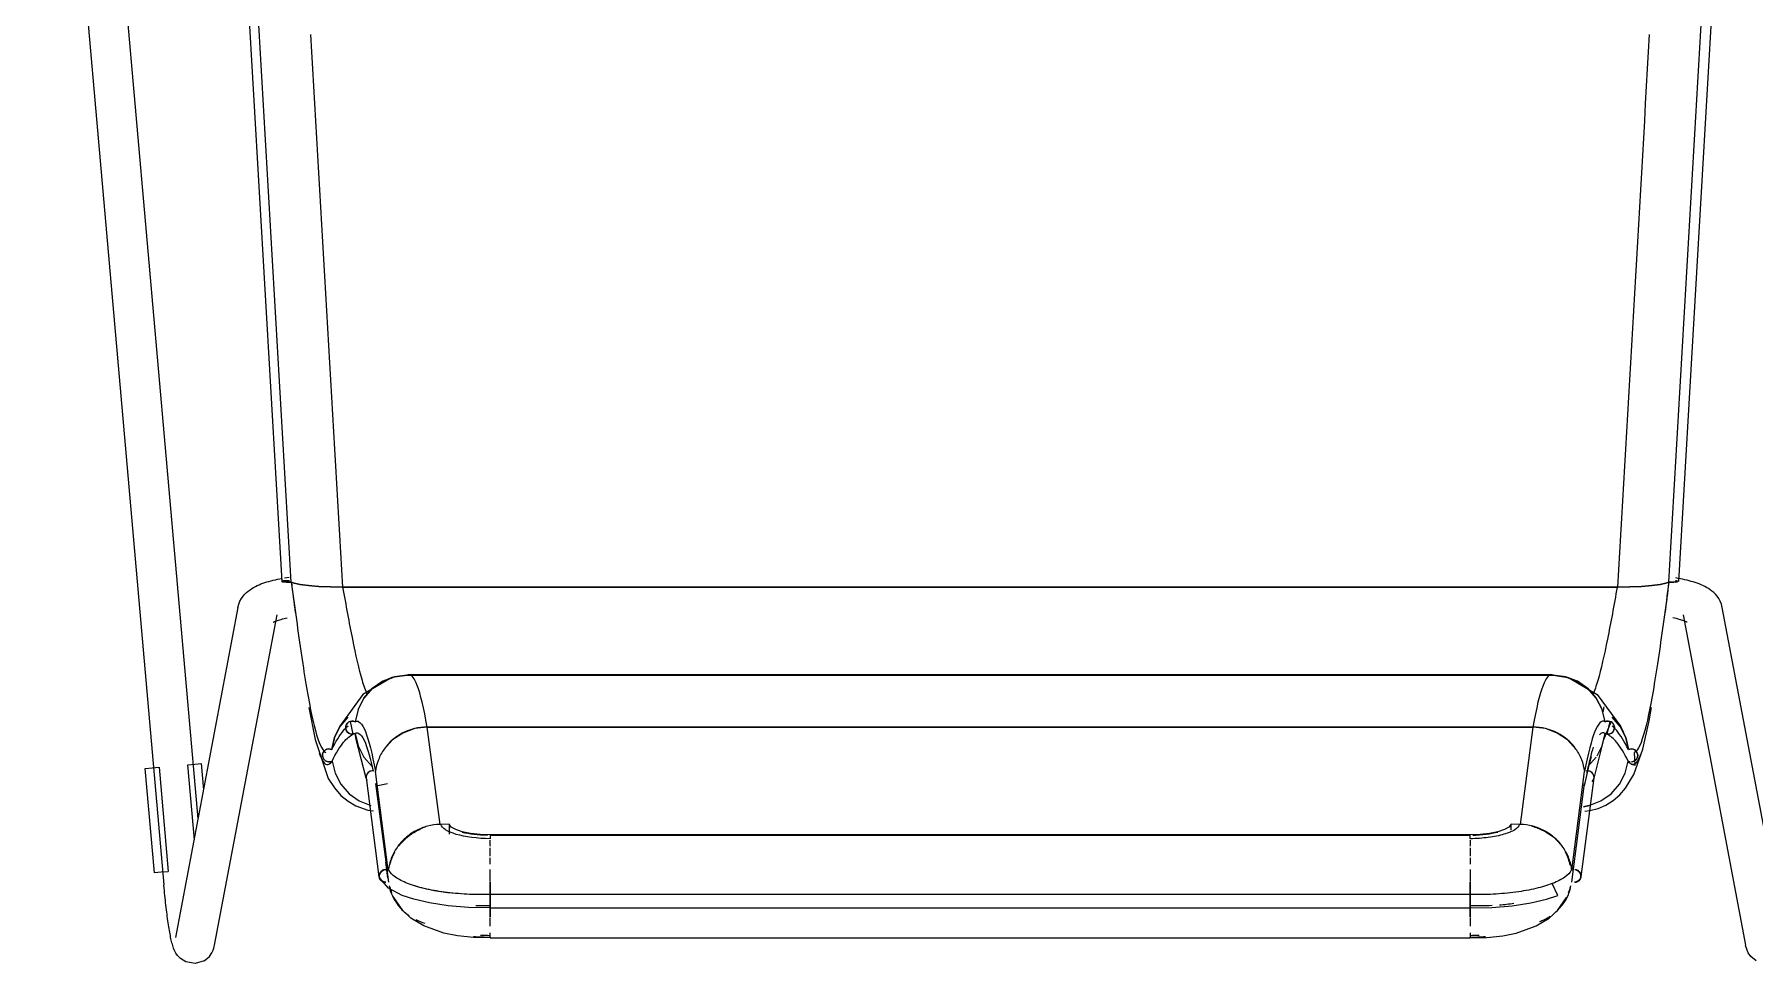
# Model space of a CAD drawing. Header units: millimetres. Extents: x 155927 to 317870, y -36033 to 97293.
# Drawn here: x 164063 to 164580, y 11464 to 11743 of the extents above; entities that cross this region are included whole.
import ezdxf

# ---------------------------------------------------------------- set-up
doc = ezdxf.new("R2010")
doc.units = ezdxf.units.MM
doc.header["$MEASUREMENT"] = 0
doc.layers.add('I-FURN', color=8, linetype='CONTINUOUS', lineweight=9)

msp = doc.modelspace()

# ---------------------------------------------------------------- linework, layer by layer
at = {"layer": 'I-FURN'}
for p, q in [((164062.81, 11930.71), (164101.76, 11487.39)), ((164112.06, 11507.26), (164074.76, 11931.76)), ((164117.96, 11910.59), (164137.24, 11578.68)), ((164576.76, 11910.59), (164557.48, 11578.68)), ((164132.16, 11578.32), (164132.76, 11578.51)), ((164132.76, 11578.51), (164133.38, 11578.69)), ((164133.38, 11578.69), (164134.01, 11578.87)), ((164134.01, 11578.87), (164134.65, 11579.03)), ((164134.65, 11579.03), (164135.31, 11579.18)), ((164135.31, 11579.18), (164135.97, 11579.32)), ((164135.97, 11579.32), (164136.65, 11579.46)), ((164136.65, 11579.46), (164137.35, 11579.58)), ((164137.24, 11578.68), (164137.3, 11578.73)), ((164137.31, 11578.62), (164137.24, 11578.68)), ((164137.31, 11578.73), (164137.25, 11578.68)), ((164137.25, 11578.68), (164137.32, 11578.62)), ((164137.3, 11578.73), (164137.49, 11578.78)), ((164137.49, 11578.78), (164137.31, 11578.73)), ((164137.51, 11578.57), (164137.31, 11578.62)), ((164137.32, 11578.62), (164137.51, 11578.57)), ((164137.78, 11578.82), (164137.49, 11578.78)), ((164137.49, 11578.78), (164137.78, 11578.82)), ((164137.51, 11578.57), (164137.81, 11578.53)), ((164137.81, 11578.53), (164137.51, 11578.57)), ((164138.16, 11578.86), (164137.78, 11578.82)), ((164137.78, 11578.82), (164138.16, 11578.86)), ((164137.81, 11578.53), (164138.19, 11578.5)), ((164138.19, 11578.5), (164137.81, 11578.53)), ((164138.05, 11579.7), (164138.77, 11579.81)), ((164138.61, 11578.88), (164138.16, 11578.86)), ((164138.16, 11578.86), (164138.61, 11578.88)), ((164138.19, 11578.5), (164138.65, 11578.47)), ((164138.65, 11578.47), (164138.19, 11578.5)), ((164139.1, 11578.89), (164138.61, 11578.88)), ((164138.61, 11578.88), (164139.1, 11578.89)), ((164138.65, 11578.47), (164139.14, 11578.47)), ((164139.14, 11578.47), (164138.65, 11578.47)), ((164138.77, 11579.81), (164139.49, 11579.91)), ((164139.6, 11578.89), (164139.1, 11578.89)), ((164139.1, 11578.89), (164139.6, 11578.89)), ((164139.14, 11578.47), (164139.64, 11578.47)), ((164139.64, 11578.47), (164139.14, 11578.47)), ((164139.64, 11578.47), (164140.11, 11578.49)), ((164140.11, 11578.49), (164139.64, 11578.47)), ((164141.01, 11578.09), (164140.11, 11578.49)), ((164140.11, 11578.49), (164141.01, 11578.09)), ((164554.61, 11578.49), (164553.71, 11578.09)), ((164553.71, 11578.09), (164554.61, 11578.49)), ((164554.61, 11578.49), (164555.08, 11578.47)), ((164555.08, 11578.47), (164554.61, 11578.49)), ((164555.08, 11578.47), (164555.58, 11578.47)), ((164555.58, 11578.47), (164555.08, 11578.47)), ((164555.58, 11578.47), (164556.07, 11578.47)), ((164556.07, 11578.47), (164555.58, 11578.47)), ((164556.07, 11578.47), (164556.52, 11578.5)), ((164556.53, 11578.5), (164556.07, 11578.47)), ((164556.52, 11578.5), (164556.91, 11578.53)), ((164556.91, 11578.53), (164556.53, 11578.5)), ((164556.94, 11578.82), (164556.56, 11578.86)), ((164556.56, 11578.86), (164556.94, 11578.82)), ((164557.37, 11579.58), (164556.67, 11579.7)), ((164556.91, 11578.53), (164557.21, 11578.57)), ((164557.21, 11578.57), (164556.91, 11578.53)), ((164557.23, 11578.78), (164556.94, 11578.82)), ((164556.94, 11578.82), (164557.23, 11578.78)), ((164558.06, 11579.46), (164557.37, 11579.58)), ((164557.47, 11578.68), (164557.41, 11578.73)), ((164557.42, 11578.73), (164557.48, 11578.68)), ((164558.75, 11579.32), (164558.06, 11579.46)), ((164559.41, 11579.18), (164558.75, 11579.32)), ((164560.07, 11579.03), (164559.41, 11579.18)), ((164560.71, 11578.87), (164560.07, 11579.03)), ((164561.34, 11578.69), (164560.71, 11578.87)), ((164561.96, 11578.51), (164561.34, 11578.69)), ((164562.56, 11578.32), (164561.96, 11578.51)), ((164124.67, 11572.71), (164125.11, 11573.5)), ((164125.11, 11573.5), (164125.59, 11574.19)), ((164125.59, 11574.19), (164126.1, 11574.79)), ((164126.1, 11574.79), (164126.63, 11575.31)), ((164126.63, 11575.31), (164127.16, 11575.76)), ((164127.16, 11575.76), (164127.69, 11576.16)), ((164127.69, 11576.16), (164128.22, 11576.52)), ((164128.22, 11576.52), (164128.76, 11576.84)), ((164128.76, 11576.84), (164129.3, 11577.13)), ((164129.3, 11577.13), (164129.85, 11577.4)), ((164129.85, 11577.4), (164130.41, 11577.66)), ((164130.41, 11577.66), (164130.98, 11577.89)), ((164130.98, 11577.89), (164131.56, 11578.11)), ((164131.56, 11578.11), (164132.16, 11578.32)), ((164141.01, 11578.09), (164142.76, 11577.72)), ((164142.75, 11577.72), (164141.01, 11578.09)), ((164145.22, 11577.41), (164142.75, 11577.72)), ((164142.76, 11577.72), (164145.25, 11577.41)), ((164148.31, 11577.17), (164145.25, 11577.41)), ((164145.25, 11577.41), (164148.36, 11577.17)), ((164151.83, 11577.02), (164148.35, 11577.17)), ((164148.36, 11577.17), (164151.89, 11577.02)), ((164155.58, 11576.96), (164151.89, 11577.02)), ((164151.89, 11577.02), (164155.66, 11576.96)), ((164155.66, 11576.96), (164539.06, 11576.96)), ((164539.06, 11576.96), (164155.66, 11576.96)), ((164539.06, 11576.96), (164542.83, 11577.02)), ((164542.83, 11577.02), (164539.14, 11576.96)), ((164542.83, 11577.02), (164546.36, 11577.17)), ((164546.37, 11577.17), (164542.89, 11577.02)), ((164546.36, 11577.17), (164549.47, 11577.41)), ((164549.47, 11577.41), (164546.41, 11577.17)), ((164549.47, 11577.41), (164551.96, 11577.72)), ((164551.96, 11577.72), (164549.5, 11577.41)), ((164551.96, 11577.72), (164553.71, 11578.09)), ((164553.71, 11578.09), (164551.97, 11577.72)), ((164563.16, 11578.11), (164562.56, 11578.32)), ((164563.74, 11577.89), (164563.16, 11578.11)), ((164564.31, 11577.66), (164563.74, 11577.89)), ((164564.87, 11577.4), (164564.31, 11577.66)), ((164565.42, 11577.13), (164564.87, 11577.4)), ((164565.95, 11576.84), (164565.42, 11577.13)), ((164566.5, 11576.52), (164565.95, 11576.84)), ((164567.03, 11576.16), (164566.5, 11576.52)), ((164567.56, 11575.76), (164567.03, 11576.16)), ((164568.09, 11575.31), (164567.56, 11575.76)), ((164568.62, 11574.79), (164568.09, 11575.31)), ((164569.13, 11574.19), (164568.62, 11574.79)), ((164569.61, 11573.5), (164569.13, 11574.19)), ((164570.05, 11572.71), (164569.61, 11573.5)), ((164124.05, 11570.83), (164105.24, 11471.54)), ((164117.03, 11469.3), (164135.84, 11568.6)), ((164124.05, 11570.83), (164124.31, 11571.82)), ((164124.31, 11571.82), (164124.67, 11572.71)), ((164558.88, 11568.6), (164577.69, 11469.3)), ((164570.41, 11571.82), (164570.05, 11572.71)), ((164570.67, 11570.83), (164570.41, 11571.82)), ((164589.48, 11471.54), (164570.67, 11570.83)), ((164134.62, 11566.37), (164134.65, 11566.38)), ((164134.65, 11566.38), (164134.72, 11566.42)), ((164134.72, 11566.42), (164134.81, 11566.47)), ((164134.81, 11566.47), (164134.96, 11566.55)), ((164134.96, 11566.55), (164135.15, 11566.63)), ((164135.15, 11566.63), (164135.39, 11566.73)), ((164135.39, 11566.73), (164135.65, 11566.83)), ((164135.65, 11566.83), (164135.96, 11566.94)), ((164135.96, 11566.94), (164136.29, 11567.04)), ((164136.29, 11567.04), (164136.66, 11567.15)), ((164136.66, 11567.15), (164137.05, 11567.26)), ((164137.05, 11567.26), (164137.47, 11567.37)), ((164137.47, 11567.37), (164137.92, 11567.47)), ((164137.92, 11567.47), (164138.39, 11567.57)), ((164138.39, 11567.57), (164138.88, 11567.67)), ((164556.33, 11567.57), (164555.84, 11567.67)), ((164556.8, 11567.47), (164556.33, 11567.57)), ((164557.24, 11567.37), (164556.8, 11567.47)), ((164557.67, 11567.26), (164557.24, 11567.37)), ((164558.06, 11567.15), (164557.67, 11567.26)), ((164558.43, 11567.04), (164558.06, 11567.15)), ((164558.76, 11566.94), (164558.43, 11567.04)), ((164559.07, 11566.83), (164558.76, 11566.94)), ((164559.33, 11566.73), (164559.07, 11566.83)), ((164559.57, 11566.63), (164559.33, 11566.73)), ((164559.76, 11566.55), (164559.57, 11566.63)), ((164559.91, 11566.47), (164559.76, 11566.55)), ((164560, 11566.42), (164559.91, 11566.47)), ((164560.07, 11566.38), (164560, 11566.42)), ((164560.1, 11566.37), (164560.07, 11566.38)), ((164170.32, 11549.74), (164161.66, 11544.63)), ((164167.61, 11548.62), (164164.47, 11546.45)), ((164164.47, 11546.44), (164167.61, 11548.61)), ((164170.47, 11549.81), (164167.29, 11548.44)), ((164167.61, 11548.61), (164171.18, 11549.98)), ((164171.18, 11549.98), (164167.61, 11548.62)), ((164175.51, 11550.61), (164170.47, 11549.81)), ((164174.97, 11550.46), (164171.18, 11549.98)), ((164171.18, 11549.98), (164174.97, 11550.45)), ((164174.97, 11550.46), (164519.75, 11550.46)), ((164519.75, 11550.46), (164174.97, 11550.46)), ((164214.41, 11550.61), (164175.5, 11550.61)), ((164519.21, 11550.61), (164214.41, 11550.61)), ((164519.21, 11550.61), (164524.25, 11549.81)), ((164523.54, 11549.98), (164519.75, 11550.46)), ((164519.75, 11550.45), (164523.54, 11549.98)), ((164523.54, 11549.98), (164527.11, 11548.61)), ((164527.11, 11548.62), (164523.54, 11549.98)), ((164524.25, 11549.81), (164527.43, 11548.44)), ((164524.4, 11549.74), (164533.05, 11544.63)), ((164530.25, 11546.45), (164527.11, 11548.62)), ((164527.11, 11548.61), (164530.25, 11546.44)), ((164161.66, 11544.63), (164154.68, 11535.09)), ((164161.96, 11543.58), (164160.21, 11540.18)), ((164160.21, 11540.18), (164161.97, 11543.57)), ((164164.47, 11546.45), (164161.96, 11543.58)), ((164161.97, 11543.57), (164164.47, 11546.44)), ((164532.76, 11543.58), (164530.25, 11546.45)), ((164530.25, 11546.44), (164532.75, 11543.57)), ((164532.75, 11543.57), (164534.5, 11540.18)), ((164534.51, 11540.18), (164532.76, 11543.58)), ((164533.05, 11544.63), (164540.04, 11535.09)), ((164145.35, 11540.76), (164147.25, 11531.1)), ((164157.13, 11537.85), (164154.73, 11535.01)), ((164154.74, 11535.01), (164157.13, 11537.85)), ((164160.21, 11540.18), (164159.32, 11536.47)), ((164535.4, 11536.47), (164534.51, 11540.18)), ((164537.58, 11537.85), (164539.98, 11535.01)), ((164539.99, 11535.01), (164537.59, 11537.85)), ((164548.63, 11536.7), (164549.37, 11540.76)), ((164154.73, 11535.01), (164153.09, 11531.69)), ((164153.1, 11531.69), (164154.74, 11535.01)), ((164154.68, 11535.09), (164153.79, 11533.34)), ((164156.54, 11535.2), (164156.47, 11534.71)), ((164156.47, 11534.71), (164156.54, 11534.22)), ((164156.48, 11534.71), (164156.54, 11535.2)), ((164156.54, 11534.22), (164156.48, 11534.71)), ((164156.54, 11535.2), (164156.73, 11535.66)), ((164156.73, 11535.66), (164156.54, 11535.2)), ((164156.73, 11533.76), (164156.54, 11534.22)), ((164156.54, 11534.22), (164156.73, 11533.76)), ((164156.73, 11535.66), (164157.03, 11536.07)), ((164157.02, 11536.07), (164156.73, 11535.66)), ((164157.03, 11533.36), (164156.73, 11533.76)), ((164156.73, 11533.76), (164157.02, 11533.36)), ((164157.41, 11536.38), (164157.02, 11536.07)), ((164157.02, 11533.36), (164157.41, 11533.04)), ((164157.03, 11536.07), (164157.41, 11536.38)), ((164157.41, 11533.05), (164157.03, 11533.36)), ((164157.41, 11536.38), (164157.86, 11536.58)), ((164157.86, 11536.58), (164157.41, 11536.38)), ((164157.86, 11532.84), (164157.41, 11533.05)), ((164157.41, 11533.04), (164157.86, 11532.84)), ((164160.38, 11536.48), (164157.5, 11536.43)), ((164157.8, 11536.57), (164158.64, 11532.68)), ((164158.35, 11536.67), (164157.86, 11536.58)), ((164157.86, 11536.58), (164158.35, 11536.66)), ((164158.35, 11532.76), (164157.86, 11532.84)), ((164157.86, 11532.84), (164158.35, 11532.76)), ((164158.85, 11536.63), (164158.35, 11536.67)), ((164158.35, 11536.66), (164158.85, 11536.63)), ((164158.85, 11532.8), (164158.35, 11532.76)), ((164158.35, 11532.76), (164158.85, 11532.8)), ((164158.85, 11536.63), (164159.32, 11536.46)), ((164159.32, 11536.47), (164158.85, 11536.63)), ((164159.32, 11532.96), (164158.85, 11532.8)), ((164158.85, 11532.8), (164159.32, 11532.96)), ((164159.32, 11532.96), (164160.21, 11529.25)), ((164159.67, 11531.11), (164159.35, 11532.98)), ((164173.69, 11533.06), (164170.57, 11530.99)), ((164177.23, 11534.38), (164173.69, 11533.06)), ((164181, 11534.86), (164177.23, 11534.38)), ((164184.86, 11505.58), (164181, 11534.86)), ((164181, 11534.86), (164513.72, 11534.86)), ((164513.72, 11534.86), (164181, 11534.86)), ((164513.72, 11534.86), (164509.86, 11505.58)), ((164517.49, 11534.38), (164513.72, 11534.86)), ((164521.03, 11533.06), (164517.49, 11534.38)), ((164524.14, 11530.99), (164521.03, 11533.06)), ((164534.51, 11529.25), (164535.4, 11532.96)), ((164535.05, 11531.11), (164537.22, 11536.43)), ((164535.4, 11536.46), (164535.87, 11536.63)), ((164535.87, 11536.63), (164535.4, 11536.47)), ((164535.87, 11532.8), (164535.4, 11532.96)), ((164535.4, 11532.96), (164535.87, 11532.8)), ((164536.37, 11536.67), (164535.87, 11536.63)), ((164535.87, 11536.63), (164536.37, 11536.66)), ((164536.37, 11532.76), (164535.87, 11532.8)), ((164535.87, 11532.8), (164536.37, 11532.76)), ((164536.08, 11532.68), (164536.92, 11536.57)), ((164536.86, 11536.58), (164536.37, 11536.67)), ((164536.37, 11536.66), (164536.86, 11536.58)), ((164536.86, 11532.84), (164536.37, 11532.76)), ((164536.37, 11532.76), (164536.86, 11532.84)), ((164536.86, 11536.58), (164537.31, 11536.38)), ((164537.31, 11536.38), (164536.86, 11536.58)), ((164537.31, 11533.05), (164536.86, 11532.84)), ((164536.86, 11532.84), (164537.31, 11533.04)), ((164537.31, 11536.38), (164537.69, 11536.07)), ((164537.7, 11536.07), (164537.31, 11536.38)), ((164537.69, 11533.36), (164537.31, 11533.05)), ((164537.31, 11533.04), (164537.7, 11533.36)), ((164537.69, 11536.07), (164537.99, 11535.66)), ((164537.99, 11533.76), (164537.69, 11533.36)), ((164537.99, 11535.66), (164537.7, 11536.07)), ((164537.7, 11533.36), (164537.99, 11533.76)), ((164537.99, 11535.66), (164538.17, 11535.2)), ((164538.18, 11535.2), (164537.99, 11535.66)), ((164538.17, 11534.22), (164537.99, 11533.76)), ((164537.99, 11533.76), (164538.18, 11534.22)), ((164538.17, 11535.2), (164538.24, 11534.71)), ((164538.24, 11534.71), (164538.17, 11534.22)), ((164538.25, 11534.71), (164538.18, 11535.2)), ((164538.18, 11534.22), (164538.25, 11534.71)), ((164539.98, 11535.01), (164541.62, 11531.69)), ((164541.63, 11531.69), (164539.99, 11535.01)), ((164540.04, 11535.09), (164540.93, 11533.34)), ((164546.74, 11528.18), (164548.63, 11536.7)), ((164147.25, 11531.1), (164151.24, 11519.38)), ((164149.48, 11526.29), (164149.54, 11526.78)), ((164149.54, 11526.78), (164149.48, 11526.29)), ((164149.54, 11526.78), (164149.73, 11527.24)), ((164149.72, 11527.24), (164149.54, 11526.78)), ((164150.01, 11527.64), (164149.72, 11527.24)), ((164149.73, 11527.24), (164150.01, 11527.64)), ((164150.01, 11527.64), (164150.39, 11527.96)), ((164150.39, 11527.96), (164150.01, 11527.64)), ((164150.39, 11527.96), (164150.84, 11528.17)), ((164150.84, 11528.17), (164150.39, 11527.96)), ((164150.84, 11528.17), (164151.33, 11528.26)), ((164151.33, 11528.26), (164150.84, 11528.17)), ((164151.33, 11528.26), (164151.83, 11528.23)), ((164151.83, 11528.23), (164151.33, 11528.26)), ((164151.83, 11528.23), (164152.31, 11528.08)), ((164152.31, 11528.08), (164151.83, 11528.23)), ((164152.31, 11528.08), (164153.1, 11531.69)), ((164153.09, 11531.69), (164152.31, 11528.08)), ((164162.64, 11519.5), (164159.67, 11531.11)), ((164160.21, 11529.25), (164161.96, 11525.85)), ((164170.57, 11530.99), (164168.09, 11528.25)), ((164526.63, 11528.25), (164524.14, 11530.99)), ((164532.08, 11519.5), (164535.05, 11531.11)), ((164533, 11526.22), (164534.51, 11529.25)), ((164541.62, 11531.69), (164542.41, 11528.08)), ((164542.41, 11528.08), (164541.63, 11531.69)), ((164542.41, 11528.08), (164542.89, 11528.23)), ((164542.89, 11528.23), (164542.41, 11528.08)), ((164542.89, 11528.23), (164543.39, 11528.26)), ((164543.39, 11528.26), (164542.89, 11528.23)), ((164543.39, 11528.26), (164543.88, 11528.17)), ((164543.88, 11528.17), (164543.39, 11528.26)), ((164543.88, 11528.17), (164544.33, 11527.96)), ((164544.33, 11527.96), (164543.88, 11528.17)), ((164544.07, 11520.55), (164546.74, 11528.18)), ((164544.44, 11523.35), (164544.24, 11527.19)), ((164544.33, 11527.96), (164544.7, 11527.64)), ((164544.71, 11527.64), (164544.33, 11527.96)), ((164544.7, 11527.64), (164544.99, 11527.24)), ((164545, 11527.24), (164544.71, 11527.64)), ((164544.99, 11527.24), (164545.18, 11526.78)), ((164545.18, 11526.78), (164545, 11527.24)), ((164545.18, 11526.78), (164545.23, 11526.29)), ((164545.24, 11526.29), (164545.18, 11526.78)), ((164096.18, 11522.41), (164098.23, 11522.59)), ((164098.94, 11491), (164096.18, 11522.41)), ((164098.23, 11522.59), (164100.29, 11522.77)), ((164103.18, 11491.37), (164100.42, 11522.78)), ((164108.86, 11523.52), (164110.85, 11500.92)), ((164108.99, 11523.53), (164111.05, 11523.71)), ((164111.05, 11523.71), (164113.09, 11523.89)), ((164113.79, 11516), (164113.09, 11523.89)), ((164149.56, 11525.81), (164149.48, 11526.29)), ((164149.48, 11526.29), (164149.55, 11525.81)), ((164149.55, 11525.81), (164149.75, 11525.35)), ((164149.75, 11525.36), (164149.56, 11525.81)), ((164150.05, 11524.96), (164149.75, 11525.36)), ((164149.75, 11525.35), (164150.05, 11524.96)), ((164150.44, 11524.65), (164150.05, 11524.96)), ((164150.05, 11524.96), (164150.44, 11524.65)), ((164150.9, 11524.46), (164150.44, 11524.65)), ((164150.44, 11524.65), (164150.89, 11524.46)), ((164150.89, 11524.46), (164151.39, 11524.38)), ((164151.39, 11524.38), (164150.9, 11524.46)), ((164151.89, 11524.43), (164151.39, 11524.38)), ((164151.39, 11524.38), (164151.89, 11524.42)), ((164152.36, 11524.59), (164151.89, 11524.43)), ((164151.89, 11524.42), (164152.36, 11524.59)), ((164152.36, 11524.59), (164153.26, 11520.96)), ((164161.96, 11525.85), (164164.47, 11522.98)), ((164164, 11521.6), (164163.55, 11521.4)), ((164164.49, 11521.67), (164164, 11521.6)), ((164164.99, 11521.64), (164164.49, 11521.67)), ((164530.49, 11523.44), (164529.12, 11517.15)), ((164530.23, 11521.67), (164529.73, 11521.64)), ((164530.72, 11521.6), (164530.23, 11521.67)), ((164530.25, 11522.98), (164532.76, 11525.85)), ((164531.25, 11525.88), (164530.49, 11523.44)), ((164531.17, 11521.4), (164530.72, 11521.6)), ((164541.46, 11520.96), (164542.36, 11524.59)), ((164542.83, 11524.43), (164542.36, 11524.59)), ((164542.36, 11524.59), (164542.83, 11524.42)), ((164543.27, 11523.67), (164544.44, 11523.35)), ((164543.82, 11524.46), (164543.33, 11524.38)), ((164543.33, 11524.38), (164543.83, 11524.46)), ((164544.28, 11524.65), (164543.82, 11524.46)), ((164543.83, 11524.46), (164544.28, 11524.65)), ((164544.67, 11524.96), (164544.28, 11524.65)), ((164544.28, 11524.65), (164544.67, 11524.96)), ((164544.97, 11525.36), (164544.67, 11524.96)), ((164544.67, 11524.96), (164544.97, 11525.35)), ((164545.16, 11525.81), (164544.97, 11525.36)), ((164544.97, 11525.35), (164545.17, 11525.81)), ((164545.23, 11526.29), (164545.16, 11525.81)), ((164545.17, 11525.81), (164545.24, 11526.29)), ((164151.24, 11519.38), (164153.06, 11516.56)), ((164153.06, 11516.56), (164155.05, 11514.32)), ((164153.26, 11520.96), (164155, 11517.64)), ((164155, 11517.64), (164157.48, 11514.81)), ((164162.68, 11520.28), (164162.61, 11519.81)), ((164162.61, 11519.81), (164162.68, 11519.34)), ((164162.63, 11519.58), (164166.48, 11489.8)), ((164162.87, 11520.72), (164162.68, 11520.28)), ((164162.68, 11519.34), (164162.87, 11518.9)), ((164163.16, 11521.1), (164162.87, 11520.72)), ((164163.55, 11521.4), (164163.16, 11521.1)), ((164169.3, 11491.78), (164165.46, 11521.48)), ((164165.48, 11517.93), (164169.32, 11488.24)), ((164165.6, 11517.15), (164169.09, 11517.84)), ((164525.4, 11488.24), (164529.24, 11517.93)), ((164525.42, 11491.78), (164529.26, 11521.48)), ((164528.24, 11489.8), (164532.09, 11519.58)), ((164531.56, 11521.1), (164531.17, 11521.4)), ((164531.85, 11520.72), (164531.56, 11521.1)), ((164531.56, 11518.51), (164531.85, 11518.9)), ((164532.04, 11520.28), (164531.85, 11520.72)), ((164531.85, 11518.9), (164532.04, 11519.34)), ((164532.11, 11519.81), (164532.04, 11520.28)), ((164532.04, 11519.34), (164532.11, 11519.81)), ((164537.24, 11514.81), (164539.72, 11517.64)), ((164539.72, 11517.64), (164541.46, 11520.96)), ((164539.83, 11514.47), (164541.57, 11516.43)), ((164541.57, 11516.43), (164544.07, 11520.55)), ((164155.05, 11514.32), (164157.22, 11512.54)), ((164157.22, 11512.54), (164159.49, 11511.2)), ((164157.48, 11514.81), (164160.57, 11512.64)), ((164159.49, 11511.2), (164163.09, 11509.9)), ((164160.57, 11512.64), (164164.08, 11511.24)), ((164530.63, 11511.25), (164528.89, 11510.87)), ((164528.9, 11510.87), (164530.64, 11511.24)), ((164530.64, 11511.24), (164534.15, 11512.64)), ((164533.29, 11510.38), (164535.65, 11511.41)), ((164534.15, 11512.64), (164537.24, 11514.81)), ((164535.65, 11511.41), (164537.85, 11512.79)), ((164537.85, 11512.79), (164539.83, 11514.47)), ((164163.09, 11509.9), (164164.86, 11509.67)), ((164529.36, 11509.58), (164530.78, 11509.73)), ((164530.78, 11509.73), (164533.29, 11510.38)), ((164187.58, 11505.65), (164184.86, 11505.58)), ((164187.58, 11505.65), (164187.58, 11502.64)), ((164188.22, 11504.79), (164187.58, 11505.65)), ((164187.58, 11505.63), (164187.58, 11502.64)), ((164189.57, 11504), (164188.22, 11504.79)), ((164191.55, 11503.33), (164189.57, 11504)), ((164194.05, 11502.82), (164191.55, 11503.33)), ((164196.9, 11502.5), (164194.05, 11502.82)), ((164199.93, 11502.39), (164196.9, 11502.5)), ((164494.79, 11502.39), (164199.93, 11502.39)), ((164199.93, 11502.33), (164494.79, 11502.33)), ((164497.82, 11502.5), (164494.79, 11502.39)), ((164500.67, 11502.82), (164497.82, 11502.5)), ((164503.17, 11503.33), (164500.67, 11502.82)), ((164505.15, 11504), (164503.17, 11503.33)), ((164506.5, 11504.79), (164505.15, 11504)), ((164507.14, 11505.65), (164506.5, 11504.79)), ((164507.14, 11503.98), (164507.14, 11505.65)), ((164509.86, 11505.58), (164507.14, 11505.65)), ((164507.14, 11503.98), (164507.14, 11505.63)), ((164199.93, 11499.2), (164199.93, 11500.8)), ((164199.93, 11499.15), (164199.93, 11499)), ((164199.93, 11496.02), (164199.93, 11498.48)), ((164494.79, 11500.8), (164494.79, 11499.2)), ((164494.79, 11499), (164494.79, 11499.15)), ((164494.79, 11498.48), (164494.79, 11496.02)), ((164100.99, 11491.17), (164098.94, 11491)), ((164103.05, 11491.36), (164100.99, 11491.17)), ((164169.17, 11489.43), (164168.55, 11494.21)), ((164199.93, 11493.65), (164199.93, 11495.49)), ((164199.93, 11488.47), (164199.93, 11492.03)), ((164494.79, 11495.49), (164494.79, 11493.65)), ((164494.79, 11492.03), (164494.79, 11488.47)), ((164525.85, 11491.77), (164526.17, 11494.21)), ((164101.77, 11487.23), (164101.76, 11487.39)), ((164101.84, 11486.48), (164101.77, 11487.23)), ((164101.91, 11485.73), (164101.84, 11486.48)), ((164101.98, 11484.98), (164101.91, 11485.73)), ((164169.39, 11486.4), (164166.84, 11489.3)), ((164173.5, 11484.22), (164169.39, 11486.4)), ((164175.26, 11487.76), (164178.7, 11486.66)), ((164178.7, 11486.66), (164183.13, 11485.69)), ((164183.13, 11485.69), (164187.15, 11485.1)), ((164199.93, 11488.27), (164199.93, 11484.46)), ((164199.93, 11484.46), (164199.93, 11488.27)), ((164494.79, 11484.46), (164494.79, 11488.27)), ((164494.79, 11488.27), (164494.79, 11484.46)), ((164521.21, 11484.22), (164519.46, 11487.76)), ((164102.06, 11484.24), (164101.98, 11484.98)), ((164102.13, 11483.5), (164102.06, 11484.24)), ((164102.21, 11482.76), (164102.13, 11483.5)), ((164102.29, 11482.04), (164102.21, 11482.76)), ((164102.37, 11481.32), (164102.29, 11482.04)), ((164102.45, 11480.61), (164102.37, 11481.32)), ((164102.54, 11479.91), (164102.45, 11480.61)), ((164170.96, 11483.61), (164170.86, 11483.81)), ((164173.64, 11479.71), (164170.96, 11483.61)), ((164176.96, 11483.05), (164173.5, 11484.22)), ((164181.65, 11481.95), (164176.96, 11483.05)), ((164187.27, 11481.11), (164181.65, 11481.95)), ((164187.15, 11485.1), (164193.71, 11484.57)), ((164193.39, 11480.62), (164187.27, 11481.11)), ((164199.93, 11480.53), (164193.39, 11480.62)), ((164193.71, 11484.57), (164199.93, 11484.49)), ((164494.79, 11484.49), (164199.93, 11484.49)), ((164199.93, 11480.53), (164199.93, 11484.48)), ((164199.93, 11484.48), (164199.93, 11484.38)), ((164199.93, 11484.38), (164199.93, 11484.16)), ((164199.93, 11484.16), (164199.93, 11483.82)), ((164199.93, 11483.82), (164199.93, 11483.41)), ((164199.93, 11483.41), (164199.93, 11482.93)), ((164199.93, 11482.93), (164199.93, 11482.43)), ((164199.93, 11482.43), (164199.93, 11481.94)), ((164199.93, 11481.94), (164199.93, 11481.49)), ((164199.93, 11481.49), (164199.93, 11481.1)), ((164199.93, 11481.1), (164199.93, 11480.79)), ((164199.93, 11480.79), (164199.93, 11480.6)), ((164199.93, 11480.77), (164199.93, 11477.75)), ((164199.93, 11477.76), (164199.93, 11480.77)), ((164199.93, 11480.6), (164199.93, 11480.53)), ((164199.93, 11480.53), (164494.79, 11480.53)), ((164494.79, 11484.38), (164494.79, 11480.53)), ((164494.79, 11484.16), (164494.79, 11484.38)), ((164494.79, 11483.82), (164494.79, 11484.16)), ((164494.79, 11483.41), (164494.79, 11483.82)), ((164494.79, 11482.93), (164494.79, 11483.41)), ((164494.79, 11482.43), (164494.79, 11482.93)), ((164494.79, 11481.94), (164494.79, 11482.43)), ((164494.79, 11481.49), (164494.79, 11481.94)), ((164494.79, 11481.1), (164494.79, 11481.49)), ((164494.79, 11480.79), (164494.79, 11481.1)), ((164494.79, 11480.6), (164494.79, 11480.79)), ((164494.79, 11477.75), (164494.79, 11480.77)), ((164494.79, 11480.77), (164494.79, 11477.76)), ((164494.79, 11480.53), (164501.33, 11480.62)), ((164494.79, 11480.53), (164494.79, 11480.6)), ((164501.33, 11480.62), (164507.45, 11481.11)), ((164507.45, 11481.11), (164513.07, 11481.95)), ((164513.07, 11481.95), (164517.76, 11483.05)), ((164517.76, 11483.05), (164521.21, 11484.22)), ((164521.08, 11479.71), (164523.76, 11483.61)), ((164523.76, 11483.61), (164523.86, 11483.81)), ((164102.62, 11479.22), (164102.54, 11479.91)), ((164102.71, 11478.55), (164102.62, 11479.22)), ((164102.8, 11477.88), (164102.71, 11478.55)), ((164102.89, 11477.24), (164102.8, 11477.88)), ((164102.98, 11476.6), (164102.89, 11477.24)), ((164103.07, 11475.98), (164102.98, 11476.6)), ((164103.16, 11475.38), (164103.07, 11475.98)), ((164103.25, 11474.79), (164103.16, 11475.38)), ((164176.12, 11477.42), (164173.64, 11479.71)), ((164180, 11475.03), (164176.12, 11477.42)), ((164186.05, 11472.9), (164180, 11475.03)), ((164199.93, 11475.01), (164199.93, 11477.59)), ((164494.79, 11477.59), (164494.79, 11475.01)), ((164508.67, 11472.9), (164514.72, 11475.03)), ((164514.72, 11475.03), (164518.6, 11477.42)), ((164518.6, 11477.42), (164521.08, 11479.71)), ((164103.34, 11474.22), (164103.25, 11474.79)), ((164103.44, 11473.67), (164103.34, 11474.22)), ((164103.53, 11473.14), (164103.44, 11473.67)), ((164103.62, 11472.63), (164103.53, 11473.14)), ((164103.72, 11472.13), (164103.62, 11472.63)), ((164103.81, 11471.65), (164103.72, 11472.13)), ((164103.91, 11471.19), (164103.81, 11471.65)), ((164104.01, 11470.75), (164103.91, 11471.19)), ((164104.11, 11470.32), (164104.01, 11470.75)), ((164104.21, 11469.91), (164104.11, 11470.32)), ((164104.32, 11469.51), (164104.21, 11469.91)), ((164190.08, 11472.11), (164186.05, 11472.9)), ((164194.9, 11471.6), (164190.08, 11472.11)), ((164199.93, 11471.49), (164194.9, 11471.6)), ((164199.93, 11471.51), (164199.93, 11472.98)), ((164199.93, 11471.66), (164199.93, 11471.49)), ((164199.93, 11471.49), (164494.79, 11471.49)), ((164494.79, 11472.98), (164494.79, 11471.51)), ((164494.79, 11471.49), (164494.79, 11471.66)), ((164494.79, 11471.49), (164499.82, 11471.6)), ((164499.82, 11471.6), (164504.64, 11472.11)), ((164504.64, 11472.11), (164508.67, 11472.9)), ((164104.44, 11469.11), (164104.32, 11469.51)), ((164104.56, 11468.72), (164104.44, 11469.11)), ((164104.7, 11468.31), (164104.56, 11468.72)), ((164104.87, 11467.88), (164104.7, 11468.31)), ((164105.09, 11467.41), (164104.87, 11467.88)), ((164105.39, 11466.85), (164105.09, 11467.41)), ((164105.87, 11466.15), (164105.39, 11466.85)), ((164106.73, 11465.24), (164105.87, 11466.15)), ((164108.38, 11464.2), (164106.73, 11465.24)), ((164113.89, 11464.55), (164115.47, 11465.87)), ((164115.47, 11465.87), (164116.21, 11466.95)), ((164116.21, 11466.95), (164116.59, 11467.75)), ((164116.59, 11467.75), (164116.8, 11468.37)), ((164116.8, 11468.37), (164116.94, 11468.89)), ((164116.94, 11468.89), (164117.03, 11469.3)), ((164577.78, 11468.89), (164577.69, 11469.3)), ((164577.92, 11468.37), (164577.78, 11468.89)), ((164578.13, 11467.75), (164577.92, 11468.37)), ((164578.5, 11466.95), (164578.13, 11467.75)), ((164579.25, 11465.87), (164578.5, 11466.95)), ((164580.83, 11464.55), (164579.25, 11465.87)), ((164111.14, 11463.71), (164108.38, 11464.2)), ((164113.89, 11464.55), (164111.14, 11463.71))]:
    msp.add_line(p, q, dxfattribs=at)
for centre, major_axis, ratio, start_param, end_param in [((164181.13, 11519.79), (-15.78, 0), 0.955139, 4.720632, 5.68731), ((164513.59, 11519.79), (-15.78, 0), 0.955139, 3.737469, 4.704147), ((164181.13, 11519.79), (-15.78, 0), 0.955139, 5.687432, 5.928979), ((164513.59, 11519.79), (-15.78, 0), 0.955139, 3.495799, 3.737346), ((164164.58, 11519.81), (-1.96, 0), 0.955139, 4.501447, 6.790779), ((164181.13, 11519.79), (-15.78, 0), 0.955139, 5.929149, 6.170649), ((164513.59, 11519.79), (-15.78, 0), 0.955139, 3.254129, 3.495629), ((164530.14, 11519.81), (-1.96, 0), 0.955139, 2.379629, 4.923331), ((164199.93, 11487.24), (0, -15.75), 0.000004, 3.431839, 3.614078), ((164494.79, 11487.24), (0, -15.75), 0.000004, 2.669107, 2.851347), ((164199.93, 11475.77), (-12.4, 0), 0.287441, 1.332781, 1.570796), ((164494.79, 11475.77), (12.4, 0), 0.287441, 4.712389, 4.932602)]:
    msp.add_ellipse(centre, major_axis=major_axis, ratio=ratio, start_param=start_param, end_param=end_param, dxfattribs=at)
for points in [[(164140.11, 11578.49), (164136.89, 11633.72), (164130.45, 11744.32), (164124.01, 11855.08), (164120.79, 11910.49)], [(164554.61, 11578.49), (164557.83, 11633.72), (164564.27, 11744.32), (164570.71, 11855.08), (164573.93, 11910.49)], [(164155.58, 11576.96), (164152.39, 11632.32), (164149.19, 11687.74), (164145.99, 11743.2)], [(164548.72, 11743.2), (164545.53, 11687.74), (164542.33, 11632.32), (164539.14, 11576.96)], [(164140.13, 11578.48), (164140.51, 11575.42), (164140.9, 11572.32), (164141.29, 11569.27)], [(164554.59, 11578.48), (164554.2, 11575.35), (164553.8, 11572.19), (164553.41, 11569.08)], [(164175.5, 11550.61), (164175.33, 11550.61), (164175.15, 11550.56), (164174.97, 11550.45)], [(164519.75, 11550.45), (164519.57, 11550.56), (164519.39, 11550.61), (164519.21, 11550.61)], [(164535.01, 11540.93), (164534.96, 11540.46), (164534.9, 11539.99), (164534.84, 11539.53)], [(164159.32, 11536.46), (164160.34, 11537.01), (164162.39, 11535.05), (164164.43, 11526.98), (164165.46, 11521.48)], [(164535.4, 11536.46), (164534.38, 11537.01), (164532.33, 11535.05), (164530.29, 11526.98), (164529.26, 11521.48)], [(164535.4, 11532.96), (164534.86, 11533.25), (164534.31, 11533.11), (164533.77, 11532.54)], [(164531.87, 11528.81), (164531.21, 11526.91), (164530.55, 11524.1), (164529.89, 11521.06)], [(164184.86, 11505.58), (164183.57, 11505.54), (164181.07, 11505.18), (164177.47, 11503.77), (164174.32, 11501.58), (164171.79, 11498.74), (164170.03, 11495.4), (164169.45, 11493.02), (164169.3, 11491.78)], [(164199.93, 11501.27), (164196.15, 11501.32), (164188.75, 11502.29), (164185.37, 11504.46), (164185.11, 11505.57)], [(164191.56, 11503.28), (164193.6, 11502.73), (164196.32, 11502.45), (164199.1, 11502.36)], [(164509.61, 11505.57), (164509.48, 11505.01), (164508.54, 11503.91), (164505.21, 11502.52), (164500.42, 11501.56), (164496.68, 11501.29), (164494.79, 11501.27)], [(164495.62, 11502.34), (164498.4, 11502.4), (164500.95, 11502.76), (164503.16, 11503.28)], [(164525.42, 11491.78), (164525.27, 11493.02), (164524.69, 11495.4), (164522.93, 11498.74), (164520.4, 11501.58), (164517.25, 11503.77), (164513.65, 11505.18), (164511.15, 11505.54), (164509.86, 11505.58)], [(164169.76, 11493.3), (164170.07, 11494.68), (164170.58, 11496.05), (164171.27, 11497.31)], [(164523.44, 11497.29), (164524.13, 11496.03), (164524.54, 11494.67), (164524.87, 11493.29)], [(164168.54, 11491.96), (164168.71, 11491.97), (164168.88, 11491.97), (164169.03, 11491.94)], [(164199.93, 11484.46), (164197.59, 11484.42), (164192.94, 11484.49), (164186.08, 11485.12), (164179.94, 11486.23), (164174.87, 11487.76), (164171.17, 11489.66), (164169.86, 11491.06), (164169.5, 11491.79)], [(164525.22, 11491.79), (164524.86, 11491.06), (164523.55, 11489.66), (164521.09, 11488.39), (164519.63, 11487.82)], [(164170.39, 11484.9), (164170.14, 11485.53), (164169.98, 11486.18), (164169.84, 11486.84)], [(164524.95, 11486.91), (164524.79, 11486.22), (164524.59, 11485.55), (164524.34, 11484.89)], [(164199.93, 11481.06), (164198.5, 11481.04), (164197.08, 11481.04), (164195.67, 11481.08)], [(164501.39, 11481.17), (164499.2, 11481.06), (164497, 11481.02), (164494.79, 11481.06)], [(164507.94, 11481.74), (164506.53, 11481.56), (164505.08, 11481.39), (164503.6, 11481.28)], [(164177.55, 11476.97), (164178.44, 11476.54), (164179.36, 11476.14), (164180.32, 11475.9)], [(164199.93, 11471.58), (164198.22, 11471.58), (164196.55, 11471.65), (164194.96, 11471.8)], [(164499.39, 11471.77), (164497.92, 11471.64), (164496.36, 11471.58), (164494.79, 11471.58)]]:
    msp.add_open_spline(points, degree=3, dxfattribs=at)
for points, knots in [([(164140.11, 11578.49), (164141.13, 11570.94), (164143.16, 11555.72), (164146.21, 11537.29), (164148.65, 11528.99), (164150.07, 11527.39), (164150.48, 11527.19)], [0, 0, 0, 0, 0.25, 0.5, 0.75, 0.8499412, 0.8499412, 0.8499412, 0.8499412]), ([(164554.61, 11578.49), (164553.59, 11570.94), (164551.56, 11555.72), (164548.51, 11537.29), (164546.07, 11528.99), (164544.65, 11527.39), (164544.24, 11527.19)], [0, 0, 0, 0, 0.25, 0.5, 0.75, 0.8499411, 0.8499411, 0.8499411, 0.8499411]), ([(164162.96, 11544.69), (164162.47, 11545.83), (164161.01, 11550.08), (164158.58, 11560.79), (164156.63, 11571.57), (164155.66, 11576.96)], [0.375, 0.375, 0.375, 0.375, 0.5, 0.75, 1, 1, 1, 1]), ([(164539.06, 11576.96), (164538.09, 11571.57), (164536.14, 11560.79), (164533.71, 11550.08), (164532.25, 11545.83), (164531.76, 11544.69)], [0, 0, 0, 0, 0.25, 0.5, 0.625, 0.625, 0.625, 0.625]), ([(164181, 11534.86), (164180, 11540.59), (164178.17, 11548.23), (164176.33, 11550.61), (164175.51, 11550.61)], [0, 0, 0, 0, 0.5, 0.9107154, 0.9107154, 0.9107154, 0.9107154]), ([(164519.21, 11550.61), (164518.39, 11550.61), (164516.55, 11548.23), (164514.72, 11540.59), (164513.72, 11534.86)], [0.0892847, 0.0892847, 0.0892847, 0.0892847, 0.5, 1, 1, 1, 1]), ([(164152.31, 11528.08), (164153.48, 11530.48), (164155.1, 11533.14), (164156.73, 11534.81), (164157.19, 11535.21)], [0, 0, 0, 0, 0.5, 0.696307, 0.696307, 0.696307, 0.696307]), ([(164152.36, 11524.59), (164153.52, 11526.99), (164155.61, 11530.42), (164157.7, 11532.21), (164158.64, 11532.68)], [0, 0, 0, 0, 0.5, 0.9025379, 0.9025379, 0.9025379, 0.9025379]), ([(164159.32, 11532.96), (164160.34, 11533.51), (164162.16, 11531.77), (164163.97, 11525.29), (164164.76, 11521.57)], [0, 0, 0, 0, 0.5, 0.8877852, 0.8877852, 0.8877852, 0.8877852]), ([(164542.36, 11524.59), (164541.2, 11526.99), (164539.11, 11530.42), (164537.02, 11532.21), (164536.08, 11532.68)], [0, 0, 0, 0, 0.5, 0.9025383, 0.9025383, 0.9025383, 0.9025383]), ([(164542.41, 11528.08), (164541.24, 11530.48), (164539.62, 11533.14), (164537.99, 11534.81), (164537.53, 11535.21)], [0, 0, 0, 0, 0.5, 0.6963068, 0.6963068, 0.6963068, 0.6963068]), ([(164148.51, 11527.01), (164148.77, 11526.29), (164150.05, 11523.27), (164151.33, 11523.03), (164152.36, 11524.59)], [0.6866019, 0.6866019, 0.6866019, 0.6866019, 0.75, 1, 1, 1, 1]), ([(164546.13, 11526.8), (164545.9, 11526.17), (164544.64, 11523.26), (164543.39, 11523.03), (164542.36, 11524.59)], [0.6929173, 0.6929173, 0.6929173, 0.6929173, 0.75, 1, 1, 1, 1]), ([(164172.5, 11499.16), (164173.89, 11501), (164176.49, 11503.11), (164179.56, 11504.56), (164180.51, 11504.84)], [-0.6390766, -0.6390766, -0.6390766, -0.6390766, -0.3333333, -0.2037168, -0.2037168, -0.2037168, -0.2037168]), ([(164513.39, 11505.03), (164514.62, 11504.7), (164517.94, 11503.35), (164521.1, 11501.09), (164522.29, 11499.19)], [-0.8333333, -0.8333333, -0.8333333, -0.8333333, -0.6666667, -0.3609234, -0.3609234, -0.3609234, -0.3609234]), ([(164169.3, 11491.78), (164169.16, 11491.84), (164168.95, 11491.91), (164168.66, 11491.95), (164168.38, 11491.97), (164168.08, 11491.93), (164167.79, 11491.85), (164167.52, 11491.74), (164167.21, 11491.54), (164166.89, 11491.23), (164166.65, 11490.86), (164166.52, 11490.51), (164166.47, 11490.19), (164166.47, 11489.92), (164166.5, 11489.66), (164166.57, 11489.41), (164166.69, 11489.16), (164166.88, 11488.86), (164167.2, 11488.55), (164167.6, 11488.34), (164167.95, 11488.24), (164168.21, 11488.2), (164168.37, 11488.2), (164168.45, 11488.2)], [0, 0, 0, 0, 0.0555556, 0.0833333, 0.1111111, 0.1666667, 0.1944444, 0.2222222, 0.2777778, 0.3333333, 0.3888889, 0.4444444, 0.4791667, 0.5138889, 0.5486111, 0.5833333, 0.6180556, 0.6527778, 0.7222222, 0.7916667, 0.8263889, 0.8611111, 0.8888889, 0.8888889, 0.8888889, 0.8888889]), ([(164168.54, 11488.21), (164168.37, 11488.22), (164168.08, 11488.26), (164167.7, 11488.4), (164167.29, 11488.66), (164166.83, 11489.18), (164166.58, 11490.04), (164166.81, 11490.83), (164167.2, 11491.36), (164167.59, 11491.68), (164167.89, 11491.82), (164168.05, 11491.87)], [-0.875, -0.875, -0.875, -0.875, -0.8125, -0.765625, -0.71875, -0.625, -0.5, -0.375, -0.3125, -0.25, -0.1875, -0.1875, -0.1875, -0.1875]), ([(164526.67, 11491.87), (164526.79, 11491.83), (164527.02, 11491.73), (164527.43, 11491.46), (164527.89, 11490.91), (164528.14, 11490.04), (164527.91, 11489.26), (164527.52, 11488.75), (164527.13, 11488.45), (164526.68, 11488.26), (164526.35, 11488.22), (164526.18, 11488.21)], [-0.8125, -0.8125, -0.8125, -0.8125, -0.765625, -0.71875, -0.625, -0.5, -0.375, -0.3125, -0.25, -0.1875, -0.125, -0.125, -0.125, -0.125]), ([(164526.27, 11488.2), (164526.42, 11488.19), (164526.64, 11488.21), (164526.93, 11488.28), (164527.2, 11488.38), (164527.51, 11488.56), (164527.83, 11488.85), (164528.07, 11489.21), (164528.2, 11489.56), (164528.25, 11489.87), (164528.25, 11490.14), (164528.22, 11490.4), (164528.15, 11490.66), (164528.03, 11490.91), (164527.84, 11491.22), (164527.52, 11491.54), (164527.12, 11491.78), (164526.77, 11491.9), (164526.51, 11491.94), (164526.34, 11491.96), (164526.27, 11491.97)], [0.1111111, 0.1111111, 0.1111111, 0.1111111, 0.1666667, 0.1944444, 0.2222222, 0.2777778, 0.3333333, 0.3888889, 0.4444444, 0.4791667, 0.5138889, 0.5486111, 0.5833333, 0.6180556, 0.6527778, 0.7222222, 0.7916667, 0.8263889, 0.8611111, 0.8888889, 0.8888889, 0.8888889, 0.8888889]), ([(164169.51, 11487.12), (164169.67, 11486.36), (164170.24, 11484.45), (164171.8, 11481.59), (164173.8, 11479.41), (164175.19, 11478.4), (164175.59, 11478.13)], [0.0592823, 0.0592823, 0.0592823, 0.0592823, 0.1666667, 0.3333333, 0.5, 0.565028, 0.565028, 0.565028, 0.565028]), ([(164519.46, 11487.76), (164518.03, 11487.21), (164514.7, 11486.22), (164508.64, 11485.12), (164501.78, 11484.49), (164497.13, 11484.42), (164494.79, 11484.46)], [0.3397465, 0.3397465, 0.3397465, 0.3397465, 0.5, 0.6666667, 0.8333333, 0.9999948, 0.9999948, 0.9999948, 0.9999948]), ([(164520.29, 11478.98), (164521.24, 11479.77), (164522.91, 11481.59), (164524.51, 11484.41), (164524.97, 11486.32), (164525.13, 11487.06)], [0.5, 0.5, 0.5, 0.5, 0.6666667, 0.8333333, 0.9365189, 0.9365189, 0.9365189, 0.9365189]), ([(164515.65, 11476.33), (164516.17, 11476.52), (164517.3, 11477), (164518.37, 11477.59), (164518.93, 11477.96)], [0.260519, 0.260519, 0.260519, 0.260519, 0.3333333, 0.4232852, 0.4232852, 0.4232852, 0.4232852])]:
    msp.add_open_spline(points, degree=3, knots=knots, dxfattribs=at)

doc.saveas('drawing.dxf')
